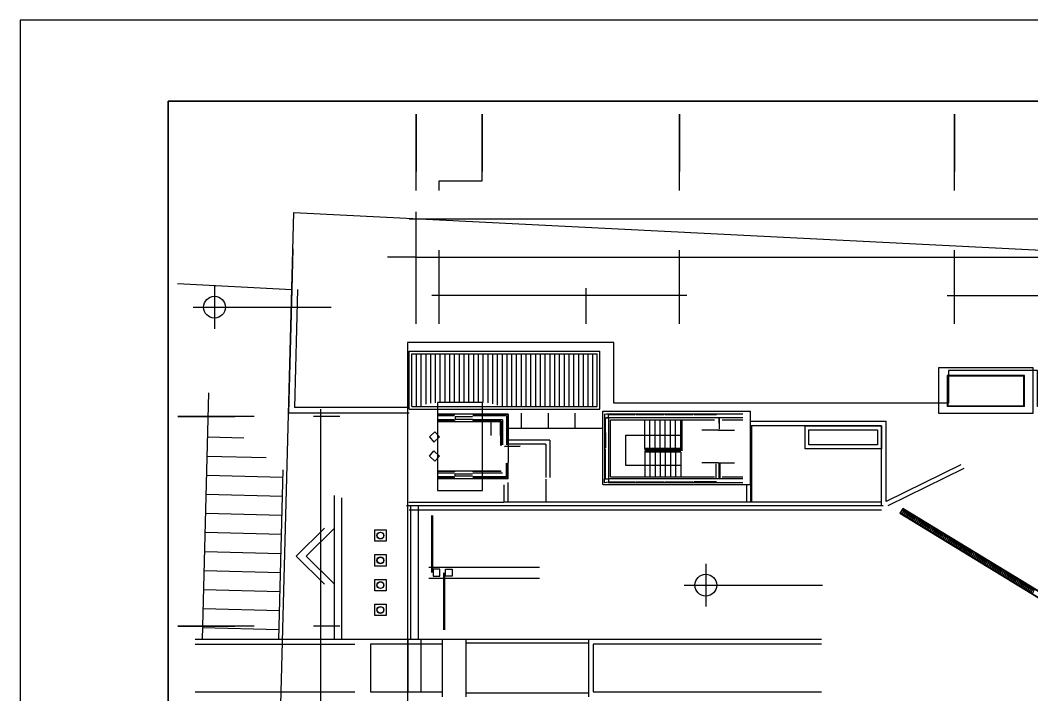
# Model space of a CAD drawing. Header units: millimetres. Extents: x -159023 to 210250, y 0 to 148500.
# Drawn here: x 0 to 53005, y 113128 to 148500 of the extents above; entities that cross this region are included whole.
import ezdxf

# ---------------------------------------------------------------- set-up
doc = ezdxf.new("R2010")
doc.units = ezdxf.units.MM
doc.layers.add('CONTROL_SIMPLIFIED', color=7, linetype='Continuous')

msp = doc.modelspace()

# ---------------------------------------------------------------- linework, layer by layer
at = {"layer": 'CONTROL_SIMPLIFIED'}
for p, q in [((20750, 132573, 0), (20750, 138448, 0)), ((180725, 138073, 0), (20375, 138073, 0)), ((14287, 136512, 0), (14230, 134386, 0)), ((20750, 132573, 0), (20750, 136448, 0)), ((21950, 132573, 0), (21950, 136448, 0)), ((21950, 132573, 0), (21950, 136448, 0)), ((34550, 132573, 0), (34550, 136448, 0)), ((34550, 132573, 0), (34550, 136448, 0)), ((48950, 132573, 0), (48950, 136448, 0)), ((48950, 132573, 0), (48950, 136448, 0)), ((20750, 136073, 0), (19250, 136073, 0)), ((20750, 136073, 0), (21950, 136073, 0)), ((21575, 136073, 0), (34925, 136073, 0)), ((21950, 136073, 0), (23450, 136073, 0)), ((34175, 136073, 0), (49325, 136073, 0)), ((48575, 136073, 0), (61925, 136073, 0)), ((8233, 134697, 0), (14227, 134386, 0)), ((10180, 134576, 0), (10180, 132324, 0)), ((14230, 134386, 0), (14059, 127898, 0)), ((14530, 134378, 0), (14367, 128198, 0)), ((21950, 132573, 0), (21950, 134448, 0)), ((29650, 132573, 0), (29650, 134448, 0)), ((29650, 132573, 0), (29650, 134448, 0)), ((34550, 132573, 0), (34550, 134448, 0)), ((48950, 132573, 0), (48950, 134448, 0)), ((30025, 134073, 0), (21575, 134073, 0)), ((34925, 134073, 0), (29275, 134073, 0)), ((48575, 134073, 0), (54225, 134073, 0)), ((9054, 133450, 0), (16300, 133450, 0)), ((20373, 131148, 0), (30373, 131148, 0)), ((20373, 128098, 0), (20373, 131148, 0)), ((20523, 130998, 0), (30223, 130998, 0)), ((20523, 128248, 0), (20523, 130998, 0)), ((20763, 128248, 0), (20763, 130998, 0)), ((21013, 128248, 0), (21013, 130998, 0)), ((21263, 128366, 0), (21263, 130998, 0)), ((21513, 128420, 0), (21513, 130998, 0)), ((21763, 128445, 0), (21763, 130998, 0)), ((22013, 128448, 0), (22013, 130998, 0)), ((22263, 128448, 0), (22263, 130998, 0)), ((22513, 128448, 0), (22513, 130998, 0)), ((22763, 128448, 0), (22763, 130998, 0)), ((23013, 128448, 0), (23013, 130998, 0)), ((23263, 128448, 0), (23263, 130998, 0)), ((23513, 128448, 0), (23513, 130998, 0)), ((23763, 128448, 0), (23763, 130998, 0)), ((24013, 128448, 0), (24013, 130998, 0)), ((24263, 128448, 0), (24263, 130998, 0)), ((24513, 128430, 0), (24513, 130998, 0)), ((24763, 128384, 0), (24763, 130998, 0)), ((25013, 128308, 0), (25013, 130998, 0)), ((25263, 128248, 0), (25263, 130998, 0)), ((25513, 128248, 0), (25513, 130998, 0)), ((25763, 128248, 0), (25763, 130998, 0)), ((26013, 128248, 0), (26013, 130998, 0)), ((26263, 128248, 0), (26263, 130998, 0)), ((26513, 128248, 0), (26513, 130998, 0)), ((26763, 128248, 0), (26763, 130998, 0)), ((27013, 128248, 0), (27013, 130998, 0)), ((27263, 128248, 0), (27263, 130998, 0)), ((27513, 128248, 0), (27513, 130998, 0)), ((27763, 128248, 0), (27763, 130998, 0)), ((28013, 128248, 0), (28013, 130998, 0)), ((28263, 128248, 0), (28263, 130998, 0)), ((28513, 128248, 0), (28513, 130998, 0)), ((28763, 128248, 0), (28763, 130998, 0)), ((29013, 128248, 0), (29013, 130998, 0)), ((29263, 128248, 0), (29263, 130998, 0)), ((29513, 128248, 0), (29513, 130998, 0)), ((29763, 128248, 0), (29763, 130998, 0)), ((30013, 128248, 0), (30013, 130998, 0)), ((30223, 128248, 0), (30223, 130998, 0)), ((30373, 128098, 0), (30373, 131148, 0)), ((52623, 129872, 0), (48573, 129872, 0)), ((48573, 129872, 0), (48573, 128248, 0)), ((52623, 128248, 0), (52623, 129872, 0)), ((9543, 116028, 0), (9886, 128968, 0)), ((20381, 127898, 0), (14059, 127898, 0)), ((20373, 128198, 0), (14367, 128198, 0)), ((15750, 116348, 0), (15750, 128098, 0)), ((20373, 128098, 0), (30373, 128098, 0)), ((20523, 128248, 0), (30223, 128248, 0)), ((22803, 127848, 0), (21863, 127848, 0)), ((22773, 127818, 0), (21893, 127818, 0)), ((22763, 127748, 0), (21903, 127748, 0)), ((23683, 127848, 0), (22803, 127848, 0)), ((25573, 127848, 0), (23683, 127848, 0)), ((25543, 127818, 0), (23713, 127818, 0)), ((25473, 127748, 0), (23723, 127748, 0)), ((25473, 127748, 0), (25473, 126228, 0)), ((25543, 127818, 0), (25543, 126218, 0)), ((25573, 127848, 0), (25573, 126188, 0)), ((26273, 127098, 0), (26273, 127898, 0)), ((27673, 127098, 0), (27673, 127898, 0)), ((29072, 127098, 0), (29072, 127898, 0)), ((30523, 127996, 0), (36973, 127996, 0)), ((30523, 124148, 0), (30523, 127996, 0)), ((30523, 127996, 0), (36973, 127996, 0)), ((30523, 124148, 0), (30523, 127996, 0)), ((37873, 127848, 0), (30723, 127848, 0)), ((36973, 127996, 0), (38273, 127996, 0)), ((36973, 127996, 0), (38273, 127996, 0)), ((38273, 124148, 0), (38273, 127996, 0)), ((38273, 127063, 0), (38273, 127996, 0)), ((52623, 128248, 0), (48573, 128248, 0)), ((16750, 127723, 0), (15375, 127723, 0)), ((22803, 127448, 0), (21863, 127448, 0)), ((22783, 127468, 0), (21883, 127468, 0)), ((22763, 127548, 0), (21903, 127548, 0)), ((23683, 127448, 0), (22803, 127448, 0)), ((25173, 127448, 0), (23683, 127448, 0)), ((25193, 127468, 0), (23703, 127468, 0)), ((25273, 127548, 0), (23723, 127548, 0)), ((24653, 127425, 0), (24653, 126725, 0)), ((25153, 127425, 0), (25153, 126725, 0)), ((25173, 127448, 0), (25173, 126198, 0)), ((25193, 127468, 0), (25193, 126198, 0)), ((25273, 127548, 0), (25273, 126228, 0)), ((30623, 127648, 0), (30623, 124448, 0)), ((37873, 127648, 0), (30723, 127648, 0)), ((30823, 127648, 0), (30823, 124448, 0)), ((30923, 124548, 0), (30923, 127548, 0)), ((30923, 127548, 0), (36373, 127548, 0)), ((32723, 126039, 0), (32723, 127548, 0)), ((32993, 126039, 0), (32993, 127548, 0)), ((33263, 126039, 0), (33263, 127548, 0)), ((33533, 126039, 0), (33533, 127548, 0)), ((33803, 126039, 0), (33803, 127548, 0)), ((34073, 126039, 0), (34073, 127548, 0)), ((34343, 126039, 0), (34343, 127548, 0)), ((34613, 125923, 0), (34613, 127548, 0)), ((34643, 125923, 0), (34643, 127548, 0)), ((34679, 125923, 0), (34679, 127548, 0)), ((36773, 127548, 0), (37873, 127548, 0)), ((38273, 127478, 0), (45379, 127478, 0)), ((45129, 127228, 0), (38273, 127228, 0)), ((38329, 123228, 0), (38329, 127228, 0)), ((45129, 123028, 0), (45129, 127228, 0)), ((45379, 123266, 0), (45379, 127478, 0)), ((45379, 123266, 0), (45379, 127478, 0)), ((30523, 127098, 0), (25573, 127098, 0)), ((31723, 126734, 0), (34613, 126734, 0)), ((31723, 126734, 0), (31723, 125161, 0)), ((36573, 127003, 0), (35718, 127003, 0)), ((36573, 127003, 0), (37428, 127003, 0)), ((11721, 126580, 0), (9824, 126630, 0)), ((27748, 126478, 0), (25573, 126478, 0)), ((27548, 126278, 0), (25573, 126278, 0)), ((25573, 126188, 0), (25573, 125308, 0)), ((27548, 126278, 0), (27548, 124528, 0)), ((27748, 126478, 0), (27748, 124528, 0)), ((12885, 125549, 0), (9797, 125630, 0)), ((34613, 126039, 0), (32708, 126039, 0)), ((32708, 126003, 0), (34613, 126003, 0)), ((32708, 125893, 0), (34613, 125893, 0)), ((34613, 125857, 0), (32708, 125857, 0)), ((32723, 125973, 0), (34613, 125973, 0)), ((32723, 125923, 0), (34613, 125923, 0)), ((32723, 125857, 0), (32723, 124548, 0)), ((32993, 125857, 0), (32993, 124548, 0)), ((33263, 125857, 0), (33263, 124548, 0)), ((33533, 125857, 0), (33533, 124548, 0)), ((33803, 125857, 0), (33803, 124548, 0)), ((34073, 125857, 0), (34073, 124548, 0)), ((34343, 125857, 0), (34343, 124548, 0)), ((34613, 125857, 0), (34613, 124548, 0)), ((25473, 124548, 0), (25473, 125268, 0)), ((25543, 124478, 0), (25543, 125278, 0)), ((25573, 124448, 0), (25573, 125308, 0)), ((31723, 125161, 0), (34613, 125161, 0)), ((36573, 125293, 0), (35718, 125293, 0)), ((36473, 124448, 0), (36473, 125233, 0)), ((36573, 125293, 0), (37428, 125293, 0)), ((36673, 124448, 0), (36673, 125233, 0)), ((38273, 125233, 0), (38273, 124148, 0)), ((13769, 124525, 0), (9771, 124631, 0)), ((13545, 116028, 0), (13780, 124917, 0)), ((22803, 124848, 0), (21863, 124848, 0)), ((22783, 124828, 0), (21883, 124828, 0)), ((22763, 124748, 0), (21903, 124748, 0)), ((23683, 124848, 0), (22803, 124848, 0)), ((25173, 124848, 0), (23683, 124848, 0)), ((25193, 124828, 0), (23703, 124828, 0)), ((25273, 124748, 0), (23723, 124748, 0)), ((22803, 124448, 0), (21863, 124448, 0)), ((22773, 124478, 0), (21893, 124478, 0)), ((22763, 124548, 0), (21903, 124548, 0)), ((23683, 124448, 0), (22803, 124448, 0)), ((25573, 124448, 0), (23683, 124448, 0)), ((25543, 124478, 0), (23713, 124478, 0)), ((25473, 124548, 0), (23723, 124548, 0)), ((27548, 124428, 0), (27548, 123228, 0)), ((30523, 124148, 0), (38273, 124148, 0)), ((30523, 124148, 0), (36973, 124148, 0)), ((37873, 124448, 0), (30823, 124448, 0)), ((37873, 124248, 0), (30823, 124248, 0)), ((30923, 124548, 0), (36373, 124548, 0)), ((36487, 124293, 0), (35291, 124293, 0)), ((35291, 124273, 0), (36487, 124273, 0)), ((36773, 124548, 0), (37873, 124548, 0)), ((36973, 124148, 0), (38273, 124148, 0)), ((38073, 123228, 0), (38073, 124148, 0)), ((38273, 124148, 0), (38273, 123228, 0)), ((13743, 123525, 0), (9744, 123631, 0)), ((16460, 116028, 0), (16460, 123569, 0)), ((16860, 116028, 0), (16860, 123451, 0)), ((37329, 123028, 0), (20243, 123028, 0)), ((20367, 123228, 0), (25348, 123228, 0)), ((20464, 116028, 0), (20464, 123026, 0)), ((20864, 116028, 0), (20864, 123026, 0)), ((27108, 123228, 0), (25348, 123228, 0)), ((37329, 123228, 0), (27108, 123228, 0)), ((45129, 123228, 0), (37329, 123228, 0)), ((45219, 123028, 0), (37329, 123028, 0)), ((13716, 122526, 0), (9718, 122631, 0)), ((20373, 122828, 0), (45129, 122828, 0)), ((21552, 122527, 0), (21552, 119538, 0)), ((21601, 122527, 0), (21601, 119538, 0)), ((13690, 121526, 0), (9691, 121632, 0)), ((14467, 120391, 0), (15938, 121862, 0)), ((14989, 120391, 0), (16460, 121862, 0)), ((16460, 118921, 0), (16460, 121862, 0)), ((13664, 120526, 0), (9665, 120632, 0)), ((15938, 118921, 0), (14467, 120391, 0)), ((16460, 118921, 0), (14989, 120391, 0)), ((21411, 119828, 0), (27211, 119828, 0)), ((35922, 120002, 0), (35922, 117750, 0)), ((13637, 119527, 0), (9639, 119632, 0)), ((22196, 116529, 0), (22196, 119518, 0)), ((22246, 116529, 0), (22246, 119518, 0)), ((27211, 119228, 0), (21411, 119228, 0)), ((34796, 118876, 0), (42042, 118876, 0)), ((13611, 118527, 0), (9612, 118633, 0)), ((13584, 117527, 0), (9586, 117633, 0)), ((13558, 116528, 0), (9559, 116634, 0)), ((16750, 116723, 0), (15375, 116723, 0)), ((16750, 116723, 0), (15375, 116723, 0)), ((15750, 105348, 0), (15750, 117098, 0)), ((18360, 116028, 0), (9166, 116028, 0)), ((9166, 115778, 0), (17531, 115778, 0)), ((41990, 116028, 0), (18360, 116028, 0)), ((22123, 115778, 0), (21014, 115778, 0)), ((22123, 113028, 0), (22123, 116028, 0)), ((23353, 116028, 0), (23353, 113028, 0)), ((29773, 116028, 0), (29773, 113028, 0)), ((30023, 115778, 0), (30023, 113278, 0)), ((41990, 115778, 0), (30023, 115778, 0)), ((9166, 113278, 0), (17531, 113278, 0)), ((30023, 113278, 0), (41990, 113278, 0))]:
    msp.add_line(p, q, dxfattribs=at)
for points in [[(0, 0), (210250, 0), (210250, 148500), (0, 148500)], [(7750, 144250), (177709, 144250), (177709, 4250), (7750, 4250)], [(7750, 4250), (182750, 4250), (182750, 144250), (7750, 144250)], [(48123, 127898), (53073, 127898), (53073, 130272), (48123, 130272)], [(48603, 128278), (52593, 128278), (52593, 129842), (48603, 129842)], [(21869, 128448), (21869, 123848), (24227, 123848), (24227, 128448)], [(30823, 127823), (30623, 127848), (30623, 127648), (30823, 127648)], [(30822, 127824), (30624, 127847), (30624, 127649), (30822, 127649)], [(45129, 126028), (41129, 126028), (41129, 127228), (45129, 127228)], [(21969, 126650), (21727, 126911), (21441, 126650), (21667, 126382)], [(44929, 126228), (41329, 126228), (41329, 127028), (44929, 127028)], [(21969, 125646), (21727, 125385), (21441, 125646), (21667, 125914)], [(30823, 124273), (30623, 124248), (30623, 124448), (30823, 124448)], [(30822, 124272), (30624, 124249), (30624, 124447), (30822, 124447)], [(46243, 122904), (46087, 122648), (53983, 117829), (54139, 118085)], [(46250, 122876), (46114, 122654), (53976, 117856), (54111, 118078)], [(46314, 122837), (46254, 122874), (46119, 122652), (46223, 122631)], [(46399, 122785), (46339, 122822), (46204, 122600), (46309, 122579)], [(46485, 122733), (46425, 122769), (46289, 122548), (46394, 122527)], [(46570, 122681), (46510, 122717), (46375, 122495), (46479, 122475)], [(46655, 122629), (46596, 122665), (46460, 122443), (46565, 122423)], [(46741, 122577), (46681, 122613), (46545, 122391), (46650, 122371)], [(46826, 122525), (46766, 122561), (46631, 122339), (46736, 122319)], [(46911, 122473), (46852, 122509), (46716, 122287), (46821, 122267)], [(46997, 122420), (46937, 122457), (46802, 122235), (46906, 122215)], [(47082, 122368), (47022, 122405), (46887, 122183), (46992, 122162)], [(47167, 122316), (47108, 122353), (46972, 122131), (47077, 122110)], [(47253, 122264), (47193, 122301), (47058, 122079), (47162, 122058)], [(47338, 122212), (47278, 122249), (47143, 122027), (47248, 122006)], [(47424, 122160), (47364, 122196), (47228, 121974), (47333, 121954)], [(47509, 122108), (47449, 122144), (47314, 121922), (47418, 121902)], [(47594, 122056), (47534, 122092), (47399, 121870), (47504, 121850)], [(47680, 122004), (47620, 122040), (47484, 121818), (47589, 121798)], [(47765, 121952), (47705, 121988), (47570, 121766), (47674, 121746)], [(47850, 121899), (47791, 121936), (47655, 121714), (47760, 121694)], [(18573, 121778), (19173, 121778), (19173, 121178), (18573, 121178)], [(47936, 121847), (47876, 121884), (47740, 121662), (47845, 121642)], [(48021, 121795), (47961, 121832), (47826, 121610), (47931, 121589)], [(48106, 121743), (48047, 121780), (47911, 121558), (48016, 121537)], [(48192, 121691), (48132, 121728), (47997, 121506), (48101, 121485)], [(48277, 121639), (48217, 121675), (48082, 121454), (48187, 121433)], [(48362, 121587), (48303, 121623), (48167, 121401), (48272, 121381)], [(48448, 121535), (48388, 121571), (48253, 121349), (48357, 121329)], [(48533, 121483), (48473, 121519), (48338, 121297), (48443, 121277)], [(48619, 121431), (48559, 121467), (48423, 121245), (48528, 121225)], [(48704, 121379), (48644, 121415), (48509, 121193), (48613, 121173)], [(48789, 121326), (48730, 121363), (48594, 121141), (48699, 121121)], [(48875, 121274), (48815, 121311), (48679, 121089), (48784, 121068)], [(48960, 121222), (48900, 121259), (48765, 121037), (48869, 121016)], [(49045, 121170), (48986, 121207), (48850, 120985), (48955, 120964)], [(49131, 121118), (49071, 121155), (48936, 120933), (49040, 120912)], [(49216, 121066), (49156, 121102), (49021, 120881), (49126, 120860)], [(49301, 121014), (49242, 121050), (49106, 120828), (49211, 120808)], [(49387, 120962), (49327, 120998), (49192, 120776), (49296, 120756)], [(49472, 120910), (49412, 120946), (49277, 120724), (49382, 120704)], [(49557, 120858), (49498, 120894), (49362, 120672), (49467, 120652)], [(18573, 120478), (19173, 120478), (19173, 119878), (18573, 119878)], [(49643, 120805), (49583, 120842), (49448, 120620), (49552, 120600)], [(49728, 120753), (49668, 120790), (49533, 120568), (49638, 120548)], [(49814, 120701), (49754, 120738), (49618, 120516), (49723, 120495)], [(49899, 120649), (49839, 120686), (49704, 120464), (49808, 120443)], [(49984, 120597), (49925, 120634), (49789, 120412), (49894, 120391)], [(50070, 120545), (50010, 120581), (49874, 120360), (49979, 120339)], [(50155, 120493), (50095, 120529), (49960, 120307), (50065, 120287)], [(50240, 120441), (50181, 120477), (50045, 120255), (50150, 120235)], [(50326, 120389), (50266, 120425), (50131, 120203), (50235, 120183)], [(50411, 120337), (50351, 120373), (50216, 120151), (50321, 120131)], [(50496, 120285), (50437, 120321), (50301, 120099), (50406, 120079)], [(50582, 120232), (50522, 120269), (50387, 120047), (50491, 120027)], [(50667, 120180), (50607, 120217), (50472, 119995), (50577, 119974)], [(50753, 120128), (50693, 120165), (50557, 119943), (50662, 119922)], [(50838, 120076), (50778, 120113), (50643, 119891), (50747, 119870)], [(50923, 120024), (50863, 120061), (50728, 119839), (50833, 119818)], [(51009, 119972), (50949, 120008), (50813, 119787), (50918, 119766)], [(51094, 119920), (51034, 119956), (50899, 119734), (51003, 119714)], [(51179, 119868), (51120, 119904), (50984, 119682), (51089, 119662)], [(51265, 119816), (51205, 119852), (51069, 119630), (51174, 119610)], [(51350, 119764), (51290, 119800), (51155, 119578), (51260, 119558)], [(21989, 119348), (21989, 119708), (21634, 119708), (21634, 119348)], [(21989, 119348), (21989, 119708), (21634, 119708), (21634, 119348)], [(22633, 119708), (22633, 119348), (22278, 119348), (22278, 119708)], [(22633, 119708), (22633, 119348), (22278, 119348), (22278, 119708)], [(51435, 119711), (51376, 119748), (51240, 119526), (51345, 119506)], [(51521, 119659), (51461, 119696), (51326, 119474), (51430, 119454)], [(51606, 119607), (51546, 119644), (51411, 119422), (51516, 119401)], [(51691, 119555), (51632, 119592), (51496, 119370), (51601, 119349)], [(51777, 119503), (51717, 119540), (51582, 119318), (51686, 119297)], [(51862, 119451), (51802, 119487), (51667, 119266), (51772, 119245)], [(51948, 119399), (51888, 119435), (51752, 119213), (51857, 119193)], [(52033, 119347), (51973, 119383), (51838, 119161), (51942, 119141)], [(52118, 119295), (52059, 119331), (51923, 119109), (52028, 119089)], [(52204, 119243), (52144, 119279), (52008, 119057), (52113, 119037)], [(18573, 119178), (19173, 119178), (19173, 118578), (18573, 118578)], [(52289, 119191), (52229, 119227), (52094, 119005), (52198, 118985)], [(52374, 119138), (52315, 119175), (52179, 118953), (52284, 118933)], [(52460, 119086), (52400, 119123), (52264, 118901), (52369, 118880)], [(52545, 119034), (52485, 119071), (52350, 118849), (52455, 118828)], [(52630, 118982), (52571, 119019), (52435, 118797), (52540, 118776)], [(52716, 118930), (52656, 118967), (52521, 118745), (52625, 118724)], [(52801, 118878), (52741, 118914), (52606, 118693), (52711, 118672)], [(52886, 118826), (52827, 118862), (52691, 118640), (52796, 118620)], [(52972, 118774), (52912, 118810), (52777, 118588), (52881, 118568)], [(53057, 118722), (52997, 118758), (52862, 118536), (52967, 118516)], [(53143, 118670), (53083, 118706), (52947, 118484), (53052, 118464)], [(18573, 117878), (19173, 117878), (19173, 117278), (18573, 117278)], [(20313, 113278), (21013, 113278), (21013, 116028), (20313, 116028)]]:
    msp.add_lwpolyline(points, close=True, dxfattribs=at)
for points in [[(20750, 139573), (20750, 143573), (20750, 140573)], [(21950, 139573), (21950, 140073), (24197, 140073), (24197, 143573), (24197, 140573)], [(34550, 139573), (34550, 143573), (34550, 140573)], [(48950, 139573), (48950, 143573), (48950, 140573)], [(177709, 34891), (174102, 31176), (166232, 24031), (161030, 20030), (158282, 18136), (15015, 18098), (11256, 21946), (14335, 138426), (177709, 130187)], [(177709, 113200), (145050, 113200), (145050, 105450), (112850, 105450), (112850, 128250), (97900, 128250), (97900, 129750), (71750, 129750), (71750, 128250), (53300, 128250), (53300, 130125), (48650, 130125), (48650, 128427), (31100, 128427), (31100, 131600), (20300, 131600), (20300, 105450), (17500, 105450), (17500, 32550), (40800, 32550), (40800, 30000), (170357, 30000), (177709, 37850)], [(32206, 127823), (30809, 127823), (32206, 127803)], [(32266, 127823), (33732, 127823), (32266, 127803)], [(33778, 127823), (35245, 127823), (33778, 127803)], [(35291, 127823), (36489, 127823)], [(36489, 127803), (35291, 127803)], [(12250, 127723), (8250, 127723), (11250, 127723)], [(23693, 127708), (22793, 127708), (22793, 127588), (23693, 127588)], [(30648, 126078), (30648, 127662), (30668, 126078)], [(36648, 127063), (36628, 127662), (36628, 127053)], [(25373, 126163), (26203, 126163), (25373, 126123)], [(30648, 126018), (30648, 124434), (30668, 126018)], [(36648, 125233), (36628, 124434), (36628, 125243)], [(49285, 125190), (45379, 123266)], [(23693, 124588), (22793, 124588), (22793, 124708), (23693, 124708)], [(49441, 124995), (45458, 123028)], [(25348, 124142), (25348, 123228)], [(25548, 124268), (25548, 123228)], [(32206, 124273), (30809, 124273), (32206, 124293)], [(32266, 124273), (33732, 124273), (32266, 124293)], [(33778, 124273), (35245, 124273), (33778, 124293)], [(12250, 116723), (8250, 116723), (11250, 116723)], [(21014, 115778), (18360, 115778), (18360, 113278), (22123, 113278)], [(29773, 115828), (23353, 115828)], [(23353, 113228), (29773, 113228)]]:
    msp.add_lwpolyline(points, dxfattribs=at)
for centre, radius in [((10180, 133450, 0), 573), ((18873, 121478, 0), 180), ((18873, 121478, 0), 170), ((18873, 120178, 0), 180), ((18873, 120178, 0), 170), ((35922, 118876, 0), 573), ((18873, 118878, 0), 180), ((18873, 118878, 0), 170), ((18873, 117578, 0), 180), ((18873, 117578, 0), 170)]:
    msp.add_circle(centre, radius, dxfattribs=at)

doc.saveas('drawing.dxf')
